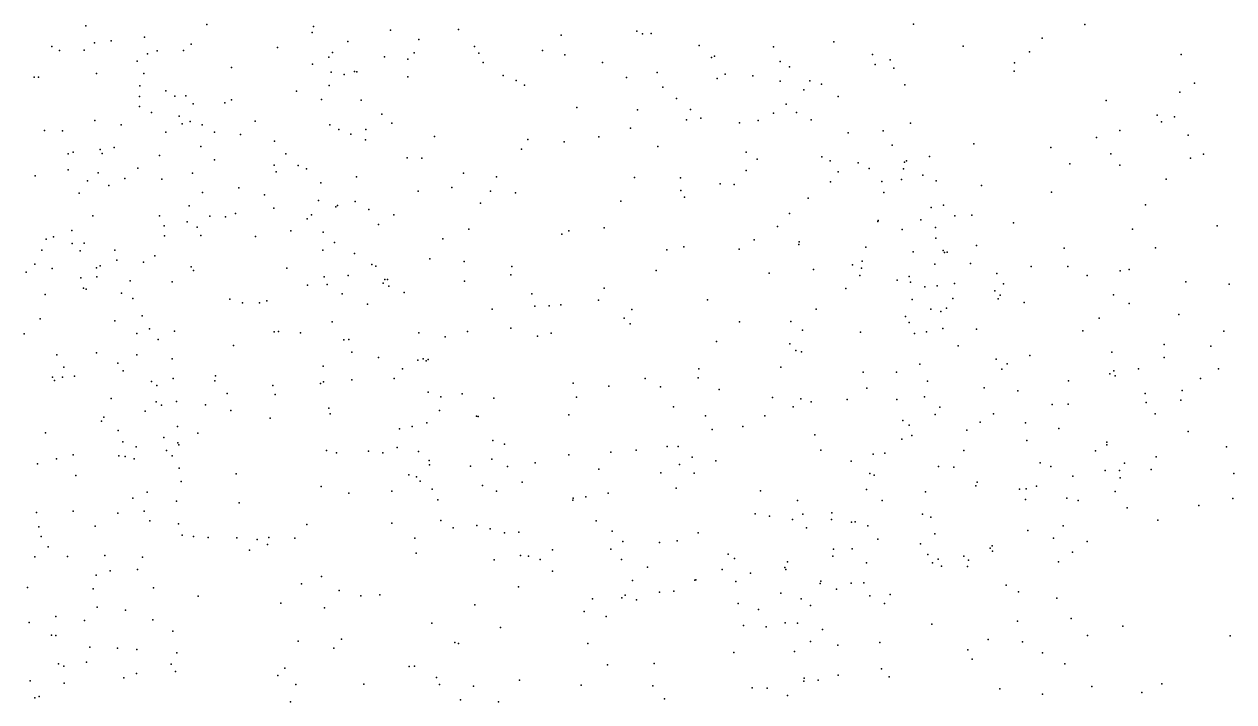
# Model space of a CAD drawing. Header units: metres. Extents: x -23.9 to 23.9, y -28.5 to 28.5.
# Drawn here: x -8.97 to -7.478, y 9.242 to 10.078 of the extents above; entities that cross this region are included whole.
import ezdxf

# ---------------------------------------------------------------- set-up
doc = ezdxf.new("R2010")
doc.units = ezdxf.units.M

msp = doc.modelspace()

# ---------------------------------------------------------------- linework, layer by layer
for p in [(-8.8943, 10.0762, 23.8879), (-8.7451, 10.0778, 5.5736), (-8.6132, 10.0753, 25.2864), (-8.5184, 10.071, 24.9592), (-8.4345, 10.0718, 23.479), (-7.8733, 10.0782, -5.7335), (-7.662, 10.0778, 23.6769), (-8.8628, 10.0575, 17.317), (-8.8217, 10.062, 17.237), (-8.615, 10.0679, 25.0457), (-8.5712, 10.057, 23.2223), (-8.4835, 10.0594, 25.4728), (-8.3078, 10.0647, 25.4736), (-8.2144, 10.0694, 24.9628), (-8.2077, 10.0662, 20.7146), (-8.1968, 10.0666, 23.6713), (-7.9714, 10.0564, 18.0689), (-7.7145, 10.0609, -15.969), (-8.9361, 10.0506, 17.4258), (-8.9266, 10.0456, 23.7279), (-8.8964, 10.0462, 24.1927), (-8.8836, 10.0554, 19.4968), (-8.8183, 10.0417, 23.8544), (-8.806, 10.0455, 24.0133), (-8.7737, 10.0457, 16.8469), (-8.7642, 10.0535, 16.9508), (-8.6576, 10.0493, 19.5156), (-8.5899, 10.0431, 23.1089), (-8.4893, 10.0428, 23.416), (-8.4147, 10.0505, 11.3667), (-8.4094, 10.0423, 25.5263), (-8.3308, 10.0459, 24.8677), (-8.1375, 10.0518, 25.3973), (-8.0458, 10.0502, 25.1985), (-7.812, 10.0511, 21.4844), (-7.7301, 10.0442, 15.3959), (-8.831, 10.0324, 22.3156), (-8.6144, 10.0288, 25.4487), (-8.5946, 10.0375, 22.5987), (-8.5259, 10.0381, 22.7632), (-8.497, 10.0349, 24.8692), (-8.4042, 10.031, 19.6455), (-8.3035, 10.0404, 19.7403), (-8.2567, 10.0311, 20.5596), (-8.1224, 10.0373, 20.3959), (-8.1187, 10.0388, 19.9522), (-8.0378, 10.032, 25.2903), (-7.9239, 10.0407, 19.9061), (-7.9204, 10.0284, 21.0591), (-7.9019, 10.0341, 21.2953), (-7.7487, 10.0307, 1.8526), (-7.543, 10.0408, -7.9576), (-8.958, 10.0128, 23.6392), (-8.9526, 10.0128, 24.3097), (-8.8811, 10.0173, 22.4532), (-8.8228, 10.0172, 23.7667), (-8.7145, 10.0247, 25.0812), (-8.5916, 10.0192, 23.0071), (-8.5755, 10.0161, -12.5712), (-8.5629, 10.0198, 22.676), (-8.5598, 10.0195, 25.5145), (-8.4968, 10.0133, 19.5813), (-8.3795, 10.0151, -7.635), (-8.2271, 10.0124, -10.7634), (-8.1896, 10.0188, 24.8698), (-8.1156, 10.0114, 25.4759), (-8.1054, 10.0166, 24.9348), (-8.0716, 10.0147, 20.7888), (-8.0262, 10.0257, 4.333), (-7.8974, 10.0239, 21.1838), (-7.749, 10.0202, 23.7361), (-8.8274, 10.002, 21.8513), (-8.594, 10.0025, 24.869), (-8.3635, 10.0086, -10.217), (-8.3533, 10.0028, 25.5865), (-8.1826, 10.0007, 20.5236), (-8.0377, 10.0079, 19.9792), (-8.0087, 9.9971, 20.8623), (-8.0012, 10.0084, 23.7361), (-7.9866, 10.0043, 20.1292), (-7.8841, 10.0036, 21.4151), (-7.5266, 10.0054, 23.7234), (-8.8281, 9.989, 16.6622), (-8.7955, 9.9961, -8.3065), (-8.7845, 9.9894, 19.5169), (-8.7708, 9.9897, 25.2772), (-8.7147, 9.9849, 23.9919), (-8.6345, 9.9956, 22.5329), (-8.6036, 9.9853, 19.5572), (-8.5545, 9.9843, 23.3), (-8.1656, 9.9866, 19.8143), (-7.9662, 9.9891, 20.2185), (-7.6356, 9.9839, 23.7424), (-7.5449, 9.9942, 10.4757), (-8.8281, 9.9767, 24.2879), (-8.8131, 9.9691, 17.2539), (-8.7617, 9.9799, 17.0599), (-8.7227, 9.9813, 23.897), (-8.5292, 9.9674, 25.6069), (-8.2887, 9.9754, -7.1533), (-8.2136, 9.9726, 20.645), (-8.1482, 9.9731, -4.2707), (-8.0458, 9.9686, 19.8706), (-8.0305, 9.9794, 20.4187), (-8.0178, 9.9694, 25.4451), (-8.883, 9.9596, 16.5768), (-8.8505, 9.9541, 23.6199), (-8.779, 9.9648, 14.615), (-8.7754, 9.9555, 17.1516), (-8.7655, 9.9583, 22.3956), (-8.7508, 9.9541, 25.4413), (-8.6855, 9.9584, 24.8645), (-8.5932, 9.9542, 23.1681), (-8.5168, 9.9563, 5.0143), (-8.1534, 9.9603, 24.8073), (-8.1356, 9.9622, 20.6982), (-8.088, 9.9566, 25.5462), (-8.0647, 9.9594, -7.8651), (-7.9996, 9.9601, 24.9517), (-7.8769, 9.956, 21.3192), (-7.5727, 9.9661, 20.368), (-7.5672, 9.9578, 24.0812), (-7.5513, 9.964, 23.9099), (-8.9452, 9.9472, 22.5843), (-8.9231, 9.9468, 16.4194), (-8.7955, 9.9451, 25.0004), (-8.7353, 9.9449, -4.1724), (-8.7033, 9.942, 23.7879), (-8.582, 9.9485, 22.5981), (-8.5671, 9.9426, 22.847), (-8.549, 9.9482, -13.3656), (-8.4643, 9.9398, 24.7295), (-8.2615, 9.9391, 23.6565), (-8.2224, 9.9499, 19.7269), (-7.9539, 9.9444, 25.3959), (-7.9105, 9.9468, 20.1111), (-7.6475, 9.9383, 24.0973), (-7.6186, 9.9469, 23.8418), (-7.5343, 9.9413, 24.1708), (-8.8763, 9.9236, 17.3682), (-8.8593, 9.9263, 25.1623), (-8.7522, 9.9274, 24.2784), (-8.6616, 9.9341, 24.0539), (-8.5494, 9.9354, 22.7293), (-8.3568, 9.924, 19.6542), (-8.3489, 9.9359, -6.2017), (-8.304, 9.9329, 24.7192), (-8.1888, 9.9275, 15.803), (-7.8996, 9.9289, 21.0164), (-7.799, 9.9308, 21.5), (-7.7037, 9.9263, 23.922), (-8.916, 9.9184, 23.5318), (-8.9098, 9.9204, -12.4855), (-8.8741, 9.9186, 24.3954), (-8.8035, 9.9164, 24.3457), (-8.7356, 9.9109, 23.6669), (-8.6476, 9.9183, 24.7834), (-8.4977, 9.9135, 16.8169), (-8.4798, 9.9131, 23.4566), (-8.0795, 9.9205, 24.7976), (-8.066, 9.9116, 20.5701), (-7.9863, 9.9145, 20.4865), (-7.9759, 9.9097, 24.8816), (-7.9415, 9.9072, 23.7543), (-7.8845, 9.9081, 20.0241), (-7.8821, 9.9095, 20.2907), (-7.8534, 9.915, 21.2329), (-7.6297, 9.9182, 3.0487), (-7.5318, 9.9131, 24.2513), (-7.5154, 9.9178, 21.7627), (-8.916, 9.8985, 16.5036), (-8.8791, 9.8948, 25.0829), (-8.8299, 9.9006, 25.4295), (-8.7628, 9.8943, 19.5532), (-8.6617, 9.9043, 24.1706), (-8.6593, 9.8962, 19.5702), (-8.6324, 9.9037, 15.5443), (-8.6218, 9.8999, 23.9365), (-8.4284, 9.8943, 14.4856), (-8.0795, 9.8979, 20.6753), (-7.9663, 9.896, 25.5153), (-7.9278, 9.9004, 20.4276), (-7.8856, 9.8998, 25.3651), (-7.8616, 9.8921, 21.3748), (-7.6806, 9.9061, 21.5989), (-7.6186, 9.9043, 24.2421), (-8.9568, 9.8912, -7.5423), (-8.8923, 9.8851, 25.2614), (-8.8658, 9.8794, 24.9998), (-8.846, 9.888, 22.4763), (-8.8005, 9.8872, 16.7063), (-8.6042, 9.8824, 23.1182), (-8.5602, 9.8898, 25.6824), (-8.3877, 9.8901, 23.5697), (-8.2175, 9.889, 25.6973), (-8.1608, 9.8886, 23.7086), (-8.1119, 9.8814, 19.7082), (-8.0944, 9.8805, 25.6484), (-7.9757, 9.8838, 20.8465), (-7.9125, 9.884, 20.9425), (-7.8881, 9.8868, 24.993), (-7.8452, 9.8851, 25.2088), (-7.7895, 9.8793, 24.0972), (-7.5615, 9.887, -4.3577), (-8.9022, 9.8698, 16.3351), (-8.7504, 9.8705, 16.926), (-8.7056, 9.8764, 22.4346), (-8.6738, 9.8678, 18.7139), (-8.4843, 9.8723, 24.6718), (-8.4429, 9.8767, 14.9521), (-8.3951, 9.8723, 4.418), (-8.3644, 9.8702, 25.7327), (-8.1603, 9.8729, 16.3167), (-8.1558, 9.8649, 24.7), (-8.0032, 9.8636, 19.7792), (-7.9097, 9.8706, 19.8935), (-7.7031, 9.8712, -15.4063), (-8.7667, 9.8543, 25.5696), (-8.6621, 9.8514, -10.8028), (-8.6071, 9.8609, 23.8404), (-8.5858, 9.8531, 24.0031), (-8.5836, 9.8547, 23.2336), (-8.5619, 9.8594, 22.8284), (-8.545, 9.8496, 23.3416), (-8.4073, 9.8573, 19.6264), (-8.2341, 9.8601, 19.6436), (-7.8515, 9.8521, 20.3451), (-7.8363, 9.8551, 23.9129), (-7.5871, 9.8553, 24.3393), (-8.8857, 9.8419, 16.4139), (-8.8032, 9.8417, 23.5242), (-8.7691, 9.8345, -10.4362), (-8.7411, 9.8414, 24.7529), (-8.7219, 9.8405, 24.6576), (-8.7097, 9.8449, 23.6209), (-8.6211, 9.838, 22.4976), (-8.6159, 9.843, 24.2138), (-8.5143, 9.8431, 19.606), (-8.0264, 9.8448, 24.7608), (-7.9172, 9.8349, 24.8601), (-7.9169, 9.836, 20.5028), (-7.8644, 9.8369, 24.0297), (-7.8224, 9.8417, 25.127), (-7.8015, 9.8425, 24.1868), (-7.7499, 9.8333, -6.1928), (-8.9115, 9.8238, 19.6029), (-8.7974, 9.8295, 10.5361), (-8.7568, 9.828, -6.514), (-8.7523, 9.8177, 22.3838), (-8.6415, 9.8233, 24.5643), (-8.6016, 9.8218, 23.0449), (-8.5331, 9.8313, -12.9593), (-8.4216, 9.8253, 24.6298), (-8.3069, 9.8194, 19.6045), (-8.2985, 9.8234, 25.7558), (-8.2549, 9.8271, 24.641), (-8.0409, 9.8286, 19.7084), (-7.8874, 9.8249, 25.4968), (-7.8462, 9.8276, 21.3036), (-7.6033, 9.8254, 21.6881), (-7.4987, 9.8293, 21.8297), (-8.9431, 9.813, 25.2588), (-8.9339, 9.8159, 24.5217), (-8.911, 9.8079, 25.4021), (-8.8964, 9.8081, 22.5651), (-8.7973, 9.8172, 24.5895), (-8.6848, 9.8165, 24.4286), (-8.5876, 9.809, 24.491), (-8.4539, 9.8134, 23.4805), (-8.1564, 9.8035, 23.7024), (-8.07, 9.8124, 23.7347), (-8.0149, 9.8066, 25.6528), (-8.0143, 9.8099, 20.6284), (-7.9322, 9.8031, 19.7897), (-7.8457, 9.8141, 24.9682), (-7.7955, 9.8054, 20.2256), (-8.9484, 9.7993, 25.1003), (-8.901, 9.7986, 24.9453), (-8.8586, 9.7994, 16.2974), (-8.809, 9.7924, 19.6158), (-8.6017, 9.7995, 13.9374), (-8.5628, 9.7954, 24.1221), (-8.4697, 9.7888, 24.5075), (-8.1777, 9.7999, 19.621), (-8.0884, 9.8007, 25.7048), (-7.8739, 9.7975, 24.1726), (-7.8366, 9.7989, 21.2234), (-7.8352, 9.7968, 25.4236), (-7.8316, 9.7971, 21.5009), (-7.6875, 9.8021, 21.6342), (-7.5746, 9.8022, 24.4179), (-8.957, 9.7821, 22.6418), (-8.9358, 9.7768, 24.6178), (-8.8811, 9.7776, 17.3565), (-8.8766, 9.7802, 24.726), (-8.8559, 9.7871, 16.5541), (-8.8229, 9.7847, 17.2692), (-8.7641, 9.779, 16.897), (-8.7615, 9.7742, 17.0241), (-8.6462, 9.7774, 25.7267), (-8.5415, 9.7818, 25.7666), (-8.5363, 9.7796, 23.9363), (-8.4277, 9.7856, 19.5793), (-8.3687, 9.7793, 18.4722), (-8.1908, 9.7744, 14.7221), (-7.9965, 9.7757, 20.7502), (-7.9487, 9.7814, 24.7751), (-7.9373, 9.7772, 23.8766), (-7.9366, 9.7858, 23.9912), (-7.8469, 9.7823, 20.452), (-7.8031, 9.783, 19.9957), (-7.728, 9.7795, 13.0715), (-7.6828, 9.7795, 24.3988), (-7.6183, 9.7739, 9.6531), (-7.6071, 9.7755, 11.8525), (-8.9678, 9.7724, 15.9883), (-8.9005, 9.7655, 25.4984), (-8.8808, 9.7664, 24.8118), (-8.8393, 9.7616, 16.6536), (-8.7876, 9.7604, 16.7851), (-8.6001, 9.7666, 19.5844), (-8.5707, 9.7682, 23.2422), (-8.5275, 9.7588, 22.5798), (-8.5254, 9.7634, 22.7424), (-8.5221, 9.7633, 24.346), (-8.4271, 9.7614, 24.4382), (-8.3698, 9.769, 24.577), (-8.0512, 9.7712, 1.9373), (-7.9394, 9.7681, 20.5932), (-7.8936, 9.7624, 20.9544), (-7.8788, 9.7668, 2.4929), (-7.8771, 9.7602, 24.2521), (-7.8228, 9.7585, 19.9055), (-7.7704, 9.7707, 20.1205), (-7.7621, 9.7578, 25.2508), (-7.6589, 9.7683, 1.4856), (-7.5374, 9.7605, 16.5845), (-8.9445, 9.7447, 17.4372), (-8.8971, 9.7526, 19.6506), (-8.8937, 9.7513, 16.0745), (-8.85, 9.7466, 25.5864), (-8.6208, 9.7562, 10.2376), (-8.5966, 9.7571, 22.4845), (-8.5781, 9.7456, 22.9145), (-8.5204, 9.755, 24.0173), (-8.5016, 9.7471, 19.5632), (-8.3441, 9.7457, 24.4911), (-8.255, 9.7528, -15.9439), (-7.9567, 9.7523, 24.0826), (-7.8594, 9.7541, 21.0491), (-7.8439, 9.7556, 21.4209), (-7.7731, 9.7495, 20.3291), (-7.7663, 9.7439, 25.3442), (-7.6267, 9.7443, 19.7905), (-7.4841, 9.7575, -7.5915), (-8.836, 9.7398, 16.198), (-8.7164, 9.7391, 22.3467), (-8.7008, 9.7346, 4.0265), (-8.6801, 9.7346, 22.2616), (-8.671, 9.7368, 21.9974), (-8.5468, 9.7329, 23.7653), (-8.3404, 9.7302, 19.5443), (-8.3228, 9.731, 25.8175), (-8.3081, 9.7322, 5.3821), (-8.2617, 9.7377, 23.6437), (-8.1273, 9.7384, 24.6233), (-7.8749, 9.7388, 24.8229), (-7.8247, 9.7397, 25.4934), (-7.769, 9.7394, 21.6022), (-7.7368, 9.735, 25.1162), (-7.6073, 9.7336, 21.7393), (-8.9505, 9.7147, 23.3704), (-8.8246, 9.7183, 22.4736), (-8.3928, 9.7265, 23.5413), (-8.23, 9.7158, 25.8118), (-8.2208, 9.7262, 24.5677), (-7.9933, 9.7267, 25.6909), (-7.8831, 9.7176, 25.5884), (-7.8519, 9.7266, 24.3287), (-7.8397, 9.724, 21.3131), (-7.8324, 9.7278, 12.5962), (-7.6442, 9.7155, 24.4819), (-7.5462, 9.7203, 21.8361), (-8.8584, 9.7125, 13.4205), (-8.8155, 9.7023, 19.6439), (-8.785, 9.6996, 17.0655), (-8.6618, 9.6989, 22.1819), (-8.6567, 9.699, 23.5502), (-8.5902, 9.7112, 23.6503), (-8.4236, 9.699, 24.2706), (-8.3701, 9.7032, 24.3453), (-8.2227, 9.7088, 19.5509), (-8.0881, 9.711, 23.7503), (-8.0244, 9.7114, 24.6675), (-8.0101, 9.701, 23.9296), (-7.9387, 9.6983, 24.2485), (-7.8786, 9.7104, 20.5629), (-7.8572, 9.6987, -7.5788), (-7.8369, 9.7027, 21.2057), (-7.7955, 9.702, 24.4097), (-7.6646, 9.6999, 25.236), (-7.4906, 9.6994, 22.0031), (-8.9702, 9.6961, 24.9052), (-8.8313, 9.6967, 16.5854), (-8.8051, 9.6893, 16.4588), (-8.6294, 9.6975, 10.8076), (-8.5758, 9.6888, 25.802), (-8.5698, 9.6892, 23.0089), (-8.4833, 9.6976, 24.1441), (-8.4509, 9.6924, 23.4405), (-8.337, 9.6933, 23.6182), (-8.3202, 9.697, 24.4158), (-8.1164, 9.6868, 25.7811), (-8.0257, 9.6839, 4.5776), (-7.8719, 9.6968, 19.7782), (-8.9298, 9.6703, 19.6762), (-8.8811, 9.6729, -12.9632), (-8.8313, 9.6703, 16.7298), (-8.7119, 9.6817, 19.6058), (-8.566, 9.6736, 23.1022), (-8.0185, 9.6756, 23.8381), (-8.0113, 9.6742, 20.7771), (-7.818, 9.6813, 20.4965), (-7.7297, 9.6696, 20.2418), (-7.6287, 9.6737, 25.0824), (-7.5639, 9.683, 22.4462), (-7.5067, 9.6811, 22.5313), (-8.9212, 9.6553, 15.9696), (-8.8549, 9.66, 16.0721), (-8.7878, 9.6654, 16.9853), (-8.6014, 9.6564, 19.5598), (-8.533, 9.6672, 22.4875), (-8.5037, 9.6533, 22.8007), (-8.4845, 9.6639, 25.834), (-8.4781, 9.6656, 23.9015), (-8.4742, 9.6631, 22.6832), (-8.4721, 9.6647, 24.0083), (-8.0369, 9.6551, 24.0186), (-7.8656, 9.6589, 15.7204), (-7.7715, 9.6651, 20.4143), (-7.7578, 9.6591, 24.4731), (-7.5957, 9.6533, 25.3611), (-7.564, 9.6672, 25.1501), (-8.9354, 9.643, 3.5305), (-8.9327, 9.6386, 17.3606), (-8.9229, 9.6427, 25.5487), (-8.908, 9.644, 22.5747), (-8.8482, 9.6505, 17.2273), (-8.7865, 9.6412, 16.2834), (-8.7342, 9.6443, 22.2645), (-8.5662, 9.6394, 22.3882), (-8.5138, 9.6411, 23.2876), (-8.2041, 9.6413, 23.7747), (-8.1387, 9.6418, 6.4433), (-8.1382, 9.6532, 24.5816), (-7.9352, 9.6491, 20.8946), (-7.8944, 9.6491, 24.7425), (-7.7642, 9.6526, 24.9552), (-7.6312, 9.6468, 21.8006), (-7.6261, 9.6507, 24.5348), (-7.6245, 9.6446, 17.582), (-7.5193, 9.6413, 22.0848), (-7.4969, 9.653, 25.0923), (-8.8133, 9.6374, 22.4375), (-8.8064, 9.6324, -1.4874), (-8.7351, 9.6382, 22.0558), (-8.6636, 9.6327, -15.2057), (-8.6048, 9.6352, 22.2684), (-8.6012, 9.6369, 21.9986), (-8.472, 9.6245, -9.8153), (-8.2929, 9.6355, 5.011), (-8.2492, 9.6316, 24.3792), (-8.1854, 9.6311, 24.4798), (-8.1131, 9.6275, 23.8076), (-7.9308, 9.6292, 25.6881), (-7.8559, 9.6377, 16.3754), (-7.7862, 9.6298, 18.9234), (-7.7444, 9.6258, 19.9605), (-7.682, 9.6383, 25.4577), (-7.5417, 9.6264, 22.0034), (-8.8629, 9.6165, 22.5044), (-8.8074, 9.6122, 16.1485), (-8.7825, 9.6128, 22.3447), (-8.7464, 9.6088, 25.7448), (-8.7197, 9.6227, 21.965), (-8.6608, 9.6216, 23.5037), (-8.4563, 9.6185, 23.3897), (-8.4298, 9.6222, 24.1387), (-8.3909, 9.6171, 11.0439), (-8.289, 9.6181, 24.2823), (-8.0472, 9.6177, 13.0878), (-8.0121, 9.6159, 24.2168), (-7.9996, 9.6123, 19.6203), (-7.955, 9.6152, 24.6763), (-7.8939, 9.6153, 20.99), (-7.8596, 9.6185, 21.0892), (-7.7023, 9.6093, 24.5326), (-7.6824, 9.6094, 24.9019), (-7.5874, 9.6226, 24.942), (-7.5863, 9.6115, 25.4771), (-7.5434, 9.6143, 22.2498), (-8.821, 9.6007, 15.291), (-8.8008, 9.6081, 5.3106), (-8.7152, 9.6017, 15.8472), (-8.5944, 9.6045, 23.5773), (-8.5926, 9.5974, 22.1705), (-8.4579, 9.6018, 23.9532), (-8.4122, 9.5949, 23.4924), (-8.4101, 9.5943, 25.8671), (-8.2984, 9.5965, 19.5021), (-8.1694, 9.6061, 19.5327), (-8.1299, 9.5953, 23.8882), (-8.0566, 9.5952, 24.1434), (-8.0219, 9.6062, 24.6258), (-7.8464, 9.5967, 21.2455), (-7.8407, 9.6058, 24.4532), (-7.7747, 9.5978, 20.4833), (-7.5754, 9.5977, 22.3307), (-8.8747, 9.5884, -13.9038), (-8.8718, 9.5933, 25.6505), (-8.7809, 9.582, 23.4018), (-8.6669, 9.5923, 25.804), (-8.5073, 9.579, 22.8923), (-8.4915, 9.5818, 23.7213), (-8.4735, 9.5866, 22.468), (-8.0836, 9.5819, 25.8076), (-7.8864, 9.5892, 21.5956), (-7.8788, 9.5838, 21.4248), (-7.7912, 9.5875, 24.8487), (-7.7351, 9.5867, 25.5068), (-7.6941, 9.5796, 20.1836), (-8.9438, 9.574, 22.6043), (-8.8544, 9.5769, 17.1591), (-8.798, 9.5683, 16.6371), (-8.756, 9.5739, 16.4105), (-8.392, 9.5648, 23.7277), (-8.1218, 9.5784, 24.5011), (-7.9951, 9.5718, 20.8239), (-7.8875, 9.5664, 19.6949), (-7.8755, 9.571, 24.7144), (-7.8073, 9.5774, 21.7162), (-7.7333, 9.5648, 21.79), (-7.5344, 9.5759, 24.8559), (-8.8487, 9.5631, 16.0295), (-8.832, 9.5568, 16.7907), (-8.7947, 9.5524, -6.7889), (-8.7806, 9.562, 22.0092), (-8.7794, 9.5594, 22.2703), (-8.5975, 9.5524, 21.9463), (-8.5851, 9.5493, 23.5132), (-8.5456, 9.5515, 22.1062), (-8.5279, 9.5497, 22.301), (-8.5101, 9.5559, 22.989), (-8.4838, 9.5513, 22.3795), (-8.3778, 9.5601, 22.6754), (-8.2467, 9.5504, 15.1603), (-8.2152, 9.5529, 24.2689), (-8.177, 9.5573, 24.348), (-8.1636, 9.5573, 25.8391), (-7.9874, 9.5528, 24.3599), (-7.9086, 9.5489, 18.5159), (-7.8113, 9.5523, 24.7697), (-7.6487, 9.5521, 22.3756), (-7.635, 9.5627, -4.2691), (-7.6349, 9.5593, 22.5027), (-7.4871, 9.557, 5.4071), (-8.9537, 9.536, 19.6566), (-8.9304, 9.5421, 23.3271), (-8.9097, 9.5469, 15.939), (-8.8535, 9.5459, 17.0641), (-8.8455, 9.5449, 16.9433), (-8.8347, 9.5422, 19.6425), (-8.7877, 9.5456, 21.8531), (-8.4705, 9.5399, 23.4629), (-8.4703, 9.5347, 23.5718), (-8.3933, 9.5417, -13.3057), (-8.3399, 9.5372, 24.0908), (-8.2986, 9.5469, 23.8375), (-8.1618, 9.5352, 17.0905), (-8.1461, 9.5443, 23.9799), (-8.117, 9.5396, 24.1065), (-7.95, 9.5392, 19.6386), (-7.9232, 9.5477, 21.6701), (-7.7172, 9.537, 25.5816), (-7.613, 9.5368, 22.0574), (-7.5741, 9.5444, 24.6516), (-8.9063, 9.5214, -9.3113), (-8.7792, 9.5304, 22.1214), (-8.7089, 9.5236, 19.5637), (-8.4956, 9.5224, 23.1761), (-8.4863, 9.5199, 21.9879), (-8.4197, 9.5329, 24.027), (-8.3741, 9.5325, 22.4934), (-8.2615, 9.5293, 25.867), (-8.1848, 9.5249, 9.635), (-8.1439, 9.5246, -4.2688), (-7.9273, 9.5238, 25.7121), (-7.9216, 9.522, 24.4446), (-7.8426, 9.5328, 25.6786), (-7.8234, 9.532, 19.7711), (-7.7038, 9.5328, 20.3159), (-7.6766, 9.5207, 24.5856), (-7.637, 9.5276, 22.2934), (-7.6193, 9.5276, 22.2085), (-7.5802, 9.5291, 25.6085), (-7.4782, 9.524, 22.5977), (-8.7766, 9.5141, 16.1749), (-8.6038, 9.5079, 11.6661), (-8.4816, 9.5145, -9.2818), (-8.4668, 9.5048, 25.8716), (-8.4047, 9.5091, 22.415), (-8.3561, 9.5132, 4.3644), (-8.1662, 9.5061, 19.5183), (-7.9312, 9.5044, 21.4867), (-7.7963, 9.5087, 21.8169), (-7.7949, 9.5134, 4.8908), (-7.7427, 9.5048, 20.44), (-7.7344, 9.5051, 19.9242), (-7.7216, 9.5085, 22.3966), (-7.6183, 9.5185, 24.759), (-8.8361, 9.4937, 25.7017), (-8.8186, 9.501, 21.9285), (-8.7825, 9.4898, 23.3872), (-8.5697, 9.4999, 25.85), (-8.5167, 9.5023, 19.4979), (-8.46, 9.4916, 22.0635), (-8.3875, 9.5024, 22.7464), (-8.2936, 9.4911, 11.3592), (-8.293, 9.4937, 24.0239), (-8.2775, 9.4954, 23.9231), (-8.2501, 9.4997, 24.192), (-8.0621, 9.5027, 24.2259), (-8.0162, 9.4907, 24.4621), (-7.9121, 9.4905, -6.2263), (-7.8586, 9.5015, 20.6263), (-7.7351, 9.4918, 24.7265), (-7.6841, 9.4935, 20.1598), (-7.67, 9.4905, 22.101), (-7.6247, 9.5019, 12.2808), (-7.4793, 9.493, 24.7219), (-8.9552, 9.4759, 17.2268), (-8.9096, 9.4777, 19.6015), (-8.8546, 9.4752, 22.3954), (-8.8221, 9.4777, 16.0522), (-8.705, 9.4877, 25.7961), (-8.0685, 9.4743, 21.6895), (-7.9741, 9.4753, 20.9081), (-7.6099, 9.4816, 13.4617), (-7.5212, 9.4846, 5.8842), (-8.8154, 9.4658, 22.2619), (-8.78, 9.4618, -1.0906), (-8.6217, 9.461, 21.8768), (-8.5167, 9.4628, 23.2905), (-8.4561, 9.4659, 23.0962), (-8.4118, 9.4599, 22.8645), (-8.2646, 9.4656, 22.6547), (-8.0509, 9.4714, 24.3252), (-8.0224, 9.4672, 20.7694), (-8.0096, 9.4738, 25.7768), (-7.9743, 9.4672, 21.5486), (-7.9499, 9.4641, 20.7186), (-7.9451, 9.4645, 24.6546), (-7.9295, 9.4596, 21.034), (-7.862, 9.4737, 5.4881), (-7.8521, 9.4701, 24.6429), (-7.6887, 9.4594, 20.2561), (-7.5718, 9.4666, 22.6059), (-8.952, 9.4582, 20.5993), (-8.9493, 9.4463, 25.5715), (-8.8828, 9.4591, 16.913), (-8.7754, 9.4481, 25.7528), (-8.7615, 9.4461, 16.7406), (-8.7434, 9.4451, 16.2113), (-8.7079, 9.4445, 16.3034), (-8.6685, 9.445, 16.5683), (-8.4882, 9.4444, 18.5245), (-8.4409, 9.4568, 22.9893), (-8.3955, 9.4556, 21.8653), (-8.3779, 9.4508, 19.4765), (-8.3601, 9.4517, 22.3422), (-8.2451, 9.453, 22.4674), (-8.1387, 9.4507, -5.8772), (-8.0054, 9.4568, 21.7692), (-7.8468, 9.4495, 22.4074), (-7.7322, 9.4537, 22.2419), (-7.7006, 9.4444, 20.3402), (-8.9406, 9.4336, 17.1179), (-8.6827, 9.4425, 16.6586), (-8.6702, 9.4366, 16.4018), (-8.6362, 9.4442, 25.833), (-8.3185, 9.4298, 21.8407), (-8.2468, 9.4306, 24.1266), (-8.2317, 9.4402, 21.8549), (-8.1867, 9.4389, 22.5291), (-8.1647, 9.441, -9.7183), (-7.972, 9.4306, 22.4599), (-7.9489, 9.431, 13.387), (-7.9174, 9.4429, 21.8401), (-7.8645, 9.4371, 22.4904), (-7.7787, 9.4319, 20.5237), (-7.7763, 9.4346, 22.5458), (-7.6591, 9.4402, 22.6081), (-8.957, 9.4214, -0.7982), (-8.9169, 9.4215, 22.469), (-8.8707, 9.4228, 23.3378), (-8.8241, 9.4208, 22.1386), (-8.6921, 9.4294, 19.5423), (-8.4867, 9.4258, 21.866), (-8.3904, 9.4174, 25.8855), (-8.3581, 9.4227, 22.0979), (-8.3482, 9.4219, 23.9747), (-8.3337, 9.4181, 22.2344), (-8.2335, 9.4178, 19.4924), (-8.1018, 9.4247, 22.4598), (-8.0941, 9.419, 25.8263), (-8.0287, 9.415, 21.6033), (-7.9729, 9.422, 24.5354), (-7.8554, 9.4241, 25.7176), (-7.8427, 9.4185, 21.9784), (-7.8114, 9.4219, 22.2926), (-7.8053, 9.4172, 19.7819), (-7.776, 9.4284, 22.0572), (-7.6943, 9.4152, 20.0367), (-7.677, 9.4269, 25.715), (-8.8643, 9.4038, 15.9885), (-8.8304, 9.4055, 16.8688), (-8.3184, 9.4034, 21.9849), (-8.2012, 9.4083, 22.3714), (-8.1091, 9.4054, 21.8965), (-8.0744, 9.4009, 21.7842), (-8.0318, 9.4079, 14.8978), (-8.0306, 9.4057, 19.5724), (-7.9313, 9.414, 21.3852), (-7.8499, 9.414, 24.5306), (-7.8388, 9.4097, 20.6053), (-7.8065, 9.4091, 22.1711), (-8.8815, 9.3985, 22.3566), (-8.6281, 9.388, 16.7033), (-8.6036, 9.3969, 16.4476), (-8.22, 9.3919, 25.8673), (-8.1429, 9.3923, 22.6543), (-8.1419, 9.3928, 19.5242), (-8.0923, 9.3909, 22.3582), (-7.9883, 9.3885, 22.5439), (-7.9874, 9.391, 21.9553), (-7.95, 9.3888, 6.0605), (-7.9344, 9.3893, 21.2658), (-7.7589, 9.3863, 17.3765), (-8.9661, 9.3835, 20.8324), (-8.8853, 9.3818, 19.5189), (-8.8106, 9.3831, 21.8823), (-8.7558, 9.3729, 19.5178), (-8.5818, 9.3796, 16.601), (-8.5548, 9.3732, 23.227), (-8.5314, 9.3744, 19.5011), (-8.3607, 9.3842, 22.8838), (-8.2332, 9.3705, 11.7492), (-8.2288, 9.3738, 22.7345), (-8.1866, 9.3777, 22.2653), (-8.1689, 9.379, 22.0041), (-8.0368, 9.3763, 20.8194), (-7.9682, 9.3814, 21.0579), (-7.9271, 9.3731, 22.096), (-7.9021, 9.3746, 20.67), (-7.7437, 9.3782, 25.7392), (-7.6965, 9.3701, 20.2782), (-8.8802, 9.3591, 20.7794), (-8.8452, 9.3553, 16.9734), (-8.6537, 9.3641, 16.229), (-8.5996, 9.3582, 21.88), (-8.4145, 9.362, 10.3306), (-8.2692, 9.3696, 12.6073), (-8.2148, 9.368, 22.1525), (-8.0894, 9.3638, 22.2401), (-8.0643, 9.3563, 22.1081), (-8.012, 9.3695, 22.0426), (-8.0004, 9.3612, 22.1704), (-7.9091, 9.3635, 19.6654), (-8.9639, 9.3402, 20.6096), (-8.9312, 9.3475, 23.3252), (-8.8958, 9.3425, 22.2849), (-8.8114, 9.3434, 23.3735), (-8.2793, 9.3538, 22.835), (-8.2524, 9.3478, 21.9442), (-7.7449, 9.3418, 20.436), (-7.6787, 9.3451, 3.7935), (-8.7868, 9.3294, 25.7304), (-8.4672, 9.3393, 23.0172), (-8.3825, 9.3342, 22.9506), (-8.0829, 9.3366, 19.5519), (-8.0549, 9.3347, 20.9335), (-8.0314, 9.3398, 22.673), (-8.0165, 9.3392, 21.5573), (-7.9857, 9.3316, 20.7263), (-7.8508, 9.3382, 22.6037), (-7.615, 9.3356, 25.7877), (-8.9367, 9.3245, 19.4565), (-8.931, 9.3241, 20.7014), (-8.6323, 9.3171, 23.3126), (-8.5787, 9.3195, 16.252), (-8.4392, 9.3155, 19.4958), (-8.4343, 9.3144, 25.8689), (-8.2751, 9.3144, 22.9151), (-8.0005, 9.3168, 6.7534), (-7.9665, 9.3124, 19.6307), (-7.9147, 9.3157, 24.6529), (-7.781, 9.3194, 3.3332), (-7.7388, 9.3162, 19.4578), (-7.6586, 9.324, 22.5715), (-7.4826, 9.3237, 22.6139), (-8.8894, 9.3097, 17.0462), (-8.855, 9.3084, 25.6719), (-8.8313, 9.3068, 21.9797), (-8.7821, 9.3028, 16.0393), (-8.5882, 9.3085, 25.8354), (-8.0948, 9.3032, 25.8126), (-8.02, 9.3044, 12.2678), (-7.8061, 9.3066, 24.577), (-7.8011, 9.2952, 20.5273), (-7.7143, 9.303, 20.0038), (-8.9277, 9.2893, 25.5732), (-8.9211, 9.2863, 22.1896), (-8.8935, 9.2914, 20.869), (-8.7888, 9.289, 20.7703), (-8.6488, 9.2838, 16.1181), (-8.4954, 9.2859, 16.7011), (-8.4887, 9.2865, 16.3488), (-8.2508, 9.2879, 13.0755), (-8.1932, 9.2895, 21.7907), (-7.9129, 9.2831, 20.6665), (-7.6865, 9.2894, 25.8084), (-8.9627, 9.2683, -6.904), (-8.9209, 9.2654, 15.9123), (-8.8472, 9.2718, 15.9898), (-8.8315, 9.2774, 14.0056), (-8.7835, 9.2797, 17.0013), (-8.6573, 9.275, 21.8991), (-8.4617, 9.2723, 21.9112), (-8.3592, 9.2689, -10.2088), (-8.0084, 9.2678, 21.1568), (-8.0083, 9.2715, 21.4999), (-7.9908, 9.2692, 21.3914), (-7.966, 9.2753, 24.573), (-7.9033, 9.273, 22.6899), (-8.6352, 9.2636, 19.5419), (-8.5514, 9.264, 23.1181), (-8.4579, 9.2637, 16.617), (-8.416, 9.2617, 22.9958), (-8.283, 9.2629, 25.8544), (-8.1948, 9.262, 19.5266), (-8.0723, 9.2597, 20.978), (-8.0537, 9.2594, 21.6509), (-7.7669, 9.2583, 22.5712), (-7.7143, 9.252, 20.2461), (-7.6533, 9.2612, -9.0496), (-7.5917, 9.254, 25.8283), (-7.5671, 9.2646, 1.3961), (-8.957, 9.2473, 20.9389), (-8.9518, 9.2488, 20.6579), (-8.6418, 9.2425, 25.7975), (-8.4322, 9.2447, 16.5016), (-8.385, 9.2424, 14.0655), (-8.1804, 9.2461, 22.8602), (-8.0286, 9.25, 20.7349)]:
    msp.add_point(p)

doc.saveas('drawing.dxf')
